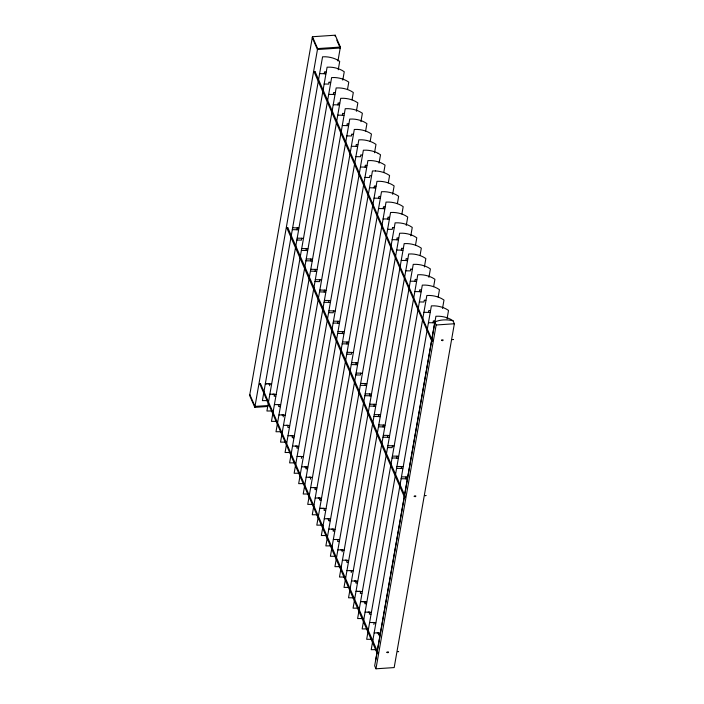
<?xml version="1.0" encoding="UTF-8"?>
<svg xmlns="http://www.w3.org/2000/svg" width="704" height="704" viewBox="0 0 704 704"><rect width="100%" height="100%" fill="white"/><g stroke="black" fill="none" stroke-linecap="round" stroke-linejoin="round"><path stroke-width="1.06" d="M337.955 60.975L340.393 47.062L335.21 35.2L312.435 36.731L249.638 395.49L254.822 407.352L267.837 406.472M254.822 407.352L317.618 48.594L312.435 36.731M269.597 385.766L269.931 383.891L265.329 383.803L262.398 400.629L265.443 400.602A17.802 10.824 9.9 0 1 268.523 400.902M292.31 229.654L296.903 229.742L297.229 227.867A17.767 10.815 9.9 0 1 298.769 228.061M319.625 73.63L324.21 73.718L324.535 71.843A17.767 10.815 9.9 0 1 326.075 72.046M335.042 36.133L335.21 35.2M303.301 238.445A17.767 10.815 9.9 0 0 301.761 238.251L301.435 240.117L296.85 240.029M329.067 82.227L328.742 84.093L324.157 84.005M301.382 250.404L305.967 250.492L306.293 248.626A17.767 10.815 9.9 0 1 307.833 248.82M328.689 94.389L333.274 94.468L333.608 92.602A17.767 10.815 9.9 0 1 335.139 92.796M338.246 69.766L339.715 61.362L337.304 59.884A17.82 10.842 9.9 0 0 325.609 56.786L322.564 56.813L265.329 383.803L266.86 383.75M283.202 416.9L283.527 415.026L281.987 414.911M305.914 260.788L310.499 260.867L310.825 259.002A17.767 10.815 9.9 0 1 312.365 259.195M333.221 104.764L337.814 104.852L338.14 102.978A17.767 10.815 9.9 0 1 339.68 103.171M342.778 80.142L344.256 71.738L341.845 70.268A17.82 10.842 9.9 0 0 330.15 67.162L327.096 67.188L266.93 411.004L269.975 410.978A17.802 10.824 9.9 0 1 273.055 411.286M310.446 271.163L315.04 271.251L315.366 269.377A17.767 10.815 9.9 0 1 316.897 269.57M337.762 115.139L342.346 115.227L342.672 113.362A17.767 10.815 9.9 0 1 344.212 113.555M347.494 89.47L348.788 82.113L346.377 80.643A17.82 10.842 9.9 0 0 334.682 77.537L331.637 77.572L271.462 421.379L274.516 421.353A17.802 10.824 9.9 0 1 277.587 421.661M321.438 279.954A17.767 10.815 9.9 0 0 319.898 279.761L319.572 281.626L314.978 281.538M342.294 125.514L346.878 125.602L347.204 123.737A17.767 10.815 9.9 0 1 348.744 123.93M352.035 99.845L353.32 92.488L350.909 91.018A17.82 10.842 9.9 0 0 339.214 87.921L336.169 87.947L276.003 431.754L279.048 431.728A17.802 10.824 9.9 0 1 282.119 432.036M319.519 291.914L324.104 292.002L324.43 290.136A17.767 10.815 9.9 0 1 325.97 290.33M356.382 111.276L357.852 102.872L355.441 101.394A17.82 10.842 9.9 0 0 343.746 98.296L340.701 98.322L280.535 442.138L283.58 442.112A17.802 10.824 9.9 0 1 286.66 442.411M301.338 458.41L301.664 456.535L297.079 456.456M324.051 302.298L328.636 302.386L328.962 300.511A17.767 10.815 9.9 0 1 330.502 300.705M351.358 146.274L355.942 146.362L356.277 144.487A17.767 10.815 9.9 0 1 357.808 144.681M360.914 121.651L362.384 113.247L359.973 111.778A17.82 10.842 9.9 0 0 348.278 108.671L345.233 108.698L285.067 452.514L288.112 452.487A17.802 10.824 9.9 0 1 291.192 452.795M335.034 311.089A17.767 10.815 9.9 0 0 333.502 310.886L333.168 312.761L328.583 312.673M365.631 130.979L366.925 123.622L364.514 122.153A17.82 10.842 9.9 0 0 352.818 119.046L349.765 119.082L289.599 462.889L292.644 462.862A17.802 10.824 9.9 0 1 295.724 463.17M310.402 479.16L310.728 477.294L306.143 477.206M333.115 323.048L337.709 323.136L338.034 321.27A17.767 10.815 9.9 0 1 339.574 321.464M360.43 167.024L365.015 167.112L365.341 165.246A17.767 10.815 9.9 0 1 366.881 165.44M370.172 141.363L371.457 134.006L369.046 132.528A17.82 10.842 9.9 0 0 357.35 129.43L354.306 129.457L294.14 473.273L297.185 473.246A17.802 10.824 9.9 0 1 300.256 473.546M337.656 333.432L342.241 333.511L342.566 331.646A17.767 10.815 9.9 0 1 344.106 331.839M374.519 152.786L375.989 144.382L373.578 142.903A17.82 10.842 9.9 0 0 361.882 139.806L358.838 139.832L298.672 483.648L301.717 483.622A17.802 10.824 9.9 0 1 304.788 483.921M342.188 343.807L346.773 343.895L347.098 342.021A17.767 10.815 9.9 0 1 348.638 342.214M369.494 187.783L374.079 187.871L374.414 186.006A17.767 10.815 9.9 0 1 375.945 186.199M379.051 163.17L380.521 154.757L378.11 153.287M353.17 352.598A17.767 10.815 9.9 0 0 351.63 352.405L351.305 354.27L346.72 354.182M374.026 198.158L378.62 198.246L378.946 196.381A17.767 10.815 9.9 0 1 380.486 196.574M383.768 172.489L385.053 165.132L382.65 163.662A17.82 10.842 9.9 0 0 370.955 160.565L367.902 160.591L307.736 504.398L310.781 504.372A17.802 10.824 9.9 0 1 313.861 504.68M351.252 364.558L355.837 364.646L356.171 362.78A17.767 10.815 9.9 0 1 357.702 362.974M378.558 208.542L383.152 208.622L383.478 206.756A17.767 10.815 9.9 0 1 385.018 206.95M388.3 182.873L389.594 175.516L387.182 174.038A17.82 10.842 9.9 0 0 375.487 170.94M362.243 373.349A17.767 10.815 9.9 0 0 360.703 373.155L360.378 375.021L355.784 374.942M383.099 218.918L387.684 219.006L388.01 217.131A17.767 10.815 9.9 0 1 389.55 217.325M392.656 194.295L394.126 185.891L391.714 184.422A17.82 10.842 9.9 0 0 380.019 181.315L376.974 181.342L316.809 525.158L319.854 525.131A17.802 10.824 9.9 0 1 322.925 525.439M360.325 385.317L364.91 385.405L365.235 383.53A17.767 10.815 9.9 0 1 366.775 383.724M397.373 203.623L398.658 196.266L396.246 194.797A17.82 10.842 9.9 0 0 384.551 191.69L381.506 191.726L321.341 535.533L324.386 535.506A17.802 10.824 9.9 0 1 327.457 535.814M342.144 551.804L342.47 549.938L337.885 549.85M364.857 395.692L369.442 395.78L369.767 393.914A17.767 10.815 9.9 0 1 371.307 394.108M392.163 239.668L396.748 239.756L397.082 237.89A17.767 10.815 9.9 0 1 398.614 238.084M401.905 213.998L403.19 206.642L400.778 205.172A17.82 10.842 9.9 0 0 389.083 202.074L386.038 202.101L325.873 545.908L328.918 545.882A17.802 10.824 9.9 0 1 331.998 546.19M345.594 577.324A17.802 10.824 9.9 0 0 342.522 577.016L339.478 577.042L399.643 233.235L402.688 233.209A17.82 10.842 9.9 0 1 414.383 236.306L416.794 237.776L415.51 245.133M369.389 406.067L373.974 406.155L374.299 404.29A17.767 10.815 9.9 0 1 375.839 404.483M396.695 250.052L401.289 250.131L401.614 248.266A17.767 10.815 9.9 0 1 403.154 248.459M406.252 225.43L407.73 217.026L405.319 215.547A17.82 10.842 9.9 0 0 393.624 212.45L390.57 212.476L330.405 556.292L333.45 556.266A17.802 10.824 9.9 0 1 336.53 556.565M351.208 572.563L351.534 570.689L346.949 570.61M373.921 416.451L378.506 416.539L378.84 414.665A17.767 10.815 9.9 0 1 380.371 414.858M401.236 260.427L405.821 260.515L406.146 258.641A17.767 10.815 9.9 0 1 407.686 258.834M410.793 235.805L412.262 227.401L409.851 225.931A17.82 10.842 9.9 0 0 398.156 222.825L395.111 222.851L334.937 566.667L337.982 566.641A17.802 10.824 9.9 0 1 341.062 566.949M378.453 426.826L383.046 426.914L383.372 425.049A17.767 10.815 9.9 0 1 384.912 425.242M356.004 591.36L413.239 264.37L416.293 264.343A17.82 10.842 9.9 0 1 427.988 267.441L430.399 268.91L428.921 277.323M382.994 437.202L387.578 437.29L387.904 435.424A17.758 10.806 9.9 0 1 389.444 435.618M410.3 281.186L414.885 281.266L415.21 279.4A17.767 10.815 9.9 0 1 416.75 279.594M420.042 255.517L421.326 248.16L418.915 246.682A17.82 10.842 9.9 0 0 407.22 243.584L404.175 243.61L344.01 587.426L347.054 587.4A17.802 10.824 9.9 0 1 350.134 587.699M393.976 445.993A17.767 10.815 9.9 0 0 392.436 445.799L392.11 447.665L387.526 447.586M414.832 291.562L419.417 291.65L419.751 289.775A17.767 10.815 9.9 0 1 421.282 289.969M424.389 266.939L425.858 258.535L423.447 257.066A17.82 10.842 9.9 0 0 411.752 253.959L408.707 253.986L348.542 597.802L351.586 597.775A17.802 10.824 9.9 0 1 354.666 598.074M392.058 457.961L396.642 458.049L396.977 456.174A17.767 10.815 9.9 0 1 398.508 456.368M373.877 624.448L374.202 622.582L369.618 622.494M396.59 468.336L401.183 468.424L401.509 466.558A17.767 10.815 9.9 0 1 403.049 466.752M423.905 312.312L428.49 312.4L428.815 310.534A17.767 10.815 9.9 0 1 430.355 310.728M433.638 286.642L434.931 279.286L432.52 277.816A17.82 10.842 9.9 0 0 420.825 274.718L417.78 274.745L357.614 618.552L360.659 618.526A17.802 10.824 9.9 0 1 363.73 618.834M401.122 478.711L405.715 478.799L406.041 476.934A17.767 10.815 9.9 0 1 407.581 477.127M428.437 322.696L433.022 322.775L433.347 320.91A17.767 10.815 9.9 0 1 434.887 321.103M438.178 297.026L439.463 289.67L437.052 288.191A17.82 10.842 9.9 0 0 425.357 285.094L422.312 285.12L362.146 628.936L365.191 628.91A17.802 10.824 9.9 0 1 368.262 629.209M453.068 320.795A20.319 12.364 9.9 0 0 434.843 322.027L374.669 665.834L375.962 668.8L394.178 667.577L454.362 323.761L453.068 320.795L450.657 319.326A17.82 10.842 9.9 0 0 438.962 316.228L435.917 316.254L377.406 650.61M375.742 660.062L377.036 652.705M375.962 668.8L436.146 324.993L434.843 322.027M442.526 308.449L443.995 300.045L441.584 298.575A17.82 10.842 9.9 0 0 429.889 295.469L426.844 295.495L366.678 639.311L369.723 639.285A17.802 10.824 9.9 0 1 372.803 639.593M447.058 318.833L448.527 310.42L446.125 308.95A17.82 10.842 9.9 0 0 434.421 305.844L431.376 305.879L371.21 649.686L374.255 649.66A17.802 10.824 9.9 0 1 377.335 649.968M314.16 71.905L315.163 71.79L432.555 341.07L431.728 341.035L314.169 71.958L315.172 71.843M287.866 227.858L286.854 227.929L287.857 227.806L405.416 496.936L404.404 497.006L405.416 496.883M431.728 341.035L432.722 340.859M377.106 653.083L378.11 652.96L260.55 383.83L259.714 383.794L377.106 653.083L378.11 652.96M317.618 48.594L340.393 47.062M436.146 324.993L454.362 323.761M269.086 405.469L254.989 406.419L249.806 394.557M346.826 135.898L351.41 135.978L351.736 134.112A17.767 10.815 9.9 0 1 353.276 134.306M355.89 156.649L360.483 156.737L360.809 154.871A17.767 10.815 9.9 0 1 362.349 155.065M364.962 177.408L369.547 177.496L369.873 175.622A17.767 10.815 9.9 0 1 371.413 175.815M292.644 227.788L297.229 227.867M387.631 229.293L392.216 229.381L392.542 227.515A17.767 10.815 9.9 0 1 394.082 227.709M297.176 238.163L301.761 238.251M301.708 248.538L306.293 248.626M306.24 258.914L310.825 259.002M310.772 269.298L315.366 269.377M405.768 270.802L410.353 270.89L410.678 269.025A17.767 10.815 9.9 0 1 412.218 269.218M315.313 279.673L319.898 279.761M319.845 290.048L324.43 290.136M324.377 300.423L328.962 300.511M419.364 301.937L423.958 302.025L424.283 300.159A17.767 10.815 9.9 0 1 425.823 300.353M328.909 310.807L333.502 310.886M333.441 321.182L338.034 321.27M337.982 331.558L342.566 331.646M342.514 341.942L347.098 342.021M347.046 352.317L351.63 352.405M351.578 362.692L356.171 362.78M356.118 373.067L360.703 373.155M360.65 383.451L365.235 383.53M269.878 394.187L274.463 394.275L274.138 396.141A17.75 10.798 9.9 0 1 275.669 396.334M365.182 393.826L369.767 393.914M274.41 404.562L278.995 404.65L278.67 406.516A17.75 10.798 9.9 0 1 280.201 406.71M369.714 404.202L374.299 404.29M278.942 414.938L281.978 414.911A17.82 10.842 9.9 0 1 285.058 415.219M374.246 414.577L378.84 414.665M283.474 425.322L288.059 425.401L287.734 427.275A17.75 10.798 9.9 0 1 289.274 427.469M378.787 424.961L383.372 425.049M288.015 435.697L292.6 435.785L292.266 437.65A17.75 10.798 9.9 0 1 293.806 437.844M383.319 435.336L387.904 435.424M292.547 446.072L297.132 446.16L296.806 448.026A17.75 10.798 9.9 0 1 298.338 448.219M387.851 445.711L392.436 445.799M392.383 456.095L396.977 456.174M301.611 466.831L306.196 466.919L305.87 468.785A17.75 10.798 9.9 0 1 307.41 468.978M396.915 466.47L401.509 466.558M401.456 476.846L406.041 476.934M310.684 487.582L315.269 487.67L314.934 489.535A17.75 10.798 9.9 0 1 316.474 489.729M315.216 497.966L319.801 498.045L319.475 499.919A17.75 10.798 9.9 0 1 321.006 500.113M319.748 508.341L321.253 508.279M324.28 518.716L328.865 518.804L328.539 520.67A17.75 10.798 9.9 0 1 330.079 520.863M328.821 529.091L333.397 529.179L333.071 531.054A17.75 10.798 9.9 0 1 334.611 531.247M333.353 539.475L337.938 539.554L337.612 541.429A17.75 10.798 9.9 0 1 339.143 541.622M342.417 560.226L345.453 560.199A17.82 10.842 9.9 0 1 348.533 560.507M351.49 580.985L356.074 581.073L355.74 582.938A17.75 10.798 9.9 0 1 357.28 583.132M357.526 591.307L356.022 591.36L353.074 608.177L356.118 608.15A17.802 10.824 9.9 0 1 359.198 608.458M360.554 601.735L362.058 601.682M365.086 612.119L369.67 612.198L369.345 614.073A17.75 10.798 9.9 0 1 370.885 614.266M374.158 632.87L378.743 632.958L378.409 634.823A17.75 10.798 9.9 0 1 379.949 635.017M375.487 170.94L372.442 170.966L312.268 514.782L315.313 514.756A17.802 10.824 9.9 0 1 318.393 515.055M321.262 508.288L324.333 508.429L324.007 510.294A17.75 10.798 9.9 0 1 325.547 510.488M357.535 591.307L360.606 591.448L360.281 593.314A17.75 10.798 9.9 0 1 361.812 593.507M362.067 601.682L365.138 601.823L364.813 603.689A17.75 10.798 9.9 0 1 366.344 603.882M345.462 560.199L347.002 560.314L346.676 562.179A17.75 10.798 9.9 0 1 348.216 562.373M259.591 384.05L260.55 383.83M286.862 227.982L404.457 497.103M336.767 40.084L340.226 47.995L317.451 49.526L312.268 37.664M433.022 322.775A17.767 10.815 9.9 0 1 434.562 322.969M428.49 312.4A17.767 10.815 9.9 0 1 430.03 312.594M419.417 291.65A17.767 10.815 9.9 0 1 420.957 291.843M414.885 281.266A17.767 10.815 9.9 0 1 416.425 281.459M405.821 260.515A17.767 10.815 9.9 0 1 407.361 260.709M401.289 250.131A17.767 10.815 9.9 0 1 402.82 250.334M396.748 239.756A17.767 10.815 9.9 0 1 398.288 239.95M387.684 219.006A17.767 10.815 9.9 0 1 389.224 219.199M383.152 208.622A17.767 10.815 9.9 0 1 384.692 208.815M377.194 632.843A17.82 10.842 9.9 0 1 380.266 633.151M405.715 478.799A17.767 10.815 9.9 0 1 407.255 478.993M372.654 622.459A17.82 10.842 9.9 0 1 375.734 622.767M401.183 468.424A17.767 10.815 9.9 0 1 402.714 468.618M368.122 612.084A17.82 10.842 9.9 0 1 371.202 612.392M396.642 458.049A17.767 10.815 9.9 0 1 398.182 458.242M363.59 601.709A17.82 10.842 9.9 0 1 366.67 602.017M359.058 591.334A17.82 10.842 9.9 0 1 362.138 591.642M387.578 437.29A17.758 10.806 9.9 0 1 389.118 437.483M354.517 580.95A17.82 10.842 9.9 0 1 357.597 581.258M383.046 426.914A17.767 10.815 9.9 0 1 384.586 427.108M349.985 570.574A17.82 10.842 9.9 0 1 353.065 570.882M378.506 416.539A17.767 10.815 9.9 0 1 380.046 416.733M373.974 406.155A17.767 10.815 9.9 0 1 375.514 406.349M340.921 549.815A17.82 10.842 9.9 0 1 344.001 550.123M369.442 395.78A17.767 10.815 9.9 0 1 370.982 395.974M336.389 539.44A17.82 10.842 9.9 0 1 339.469 539.748M364.91 385.405A17.767 10.815 9.9 0 1 366.45 385.598M331.848 529.065A17.82 10.842 9.9 0 1 334.928 529.373M327.316 518.69A17.82 10.842 9.9 0 1 330.396 518.998M355.837 364.646A17.767 10.815 9.9 0 1 357.377 364.839M322.784 508.306A17.82 10.842 9.9 0 1 325.864 508.614M318.252 497.93A17.82 10.842 9.9 0 1 321.332 498.238M346.773 343.895A17.767 10.815 9.9 0 1 348.313 344.089M313.72 487.555A17.82 10.842 9.9 0 1 316.791 487.863M342.241 333.511A17.767 10.815 9.9 0 1 343.781 333.705M309.179 477.18A17.82 10.842 9.9 0 1 312.259 477.488M337.709 323.136A17.767 10.815 9.9 0 1 339.24 323.33M304.647 466.796A17.82 10.842 9.9 0 1 307.727 467.104M300.115 456.421A17.82 10.842 9.9 0 1 303.195 456.729M328.636 302.377A17.767 10.815 9.9 0 1 330.176 302.579M295.583 446.046A17.82 10.842 9.9 0 1 298.663 446.354M324.104 292.002A17.767 10.815 9.9 0 1 325.644 292.195M291.042 435.662A17.82 10.842 9.9 0 1 294.122 435.97M378.62 198.246A17.767 10.815 9.9 0 1 380.151 198.44M374.079 187.871A17.767 10.815 9.9 0 1 375.619 188.065M378.118 153.287A17.82 10.842 9.9 0 0 366.414 150.181L363.37 150.216L303.204 494.023L306.249 493.997A17.802 10.824 9.9 0 1 309.329 494.305M365.015 167.112A17.767 10.815 9.9 0 1 366.555 167.306M296.903 229.742A17.767 10.815 9.9 0 1 298.434 229.935M324.21 73.718A17.767 10.815 9.9 0 1 325.75 73.911M268.374 383.777A17.82 10.842 9.9 0 1 271.454 384.085M355.942 146.362A17.767 10.815 9.9 0 1 357.482 146.555M286.51 425.286A17.82 10.842 9.9 0 1 289.59 425.594M315.04 271.251A17.767 10.815 9.9 0 1 316.571 271.445M310.499 260.867A17.767 10.815 9.9 0 1 312.039 261.07M277.446 404.536A17.82 10.842 9.9 0 1 280.526 404.844M305.967 250.492A17.767 10.815 9.9 0 1 307.507 250.686M346.878 125.602A17.767 10.815 9.9 0 1 348.418 125.796M342.346 115.227A17.767 10.815 9.9 0 1 343.886 115.421M337.814 104.852A17.767 10.815 9.9 0 1 339.346 105.046M333.274 94.468A17.767 10.815 9.9 0 1 334.814 94.662M272.914 394.152A17.82 10.842 9.9 0 1 275.994 394.46M329.067 82.227A17.767 10.815 9.9 0 1 330.607 82.421M441.514 340.217C443.001 341.827 444.294 338.73 441.514 340.217M452.241 339.548L453.226 339.539L452.241 339.548M414.207 496.241C415.686 497.851 416.979 494.754 414.207 496.241M424.934 495.572L425.92 495.554L424.934 495.572M386.892 652.265C388.379 653.875 389.673 650.778 386.892 652.265M397.619 651.596L398.605 651.578L397.619 651.596"/></g></svg>
